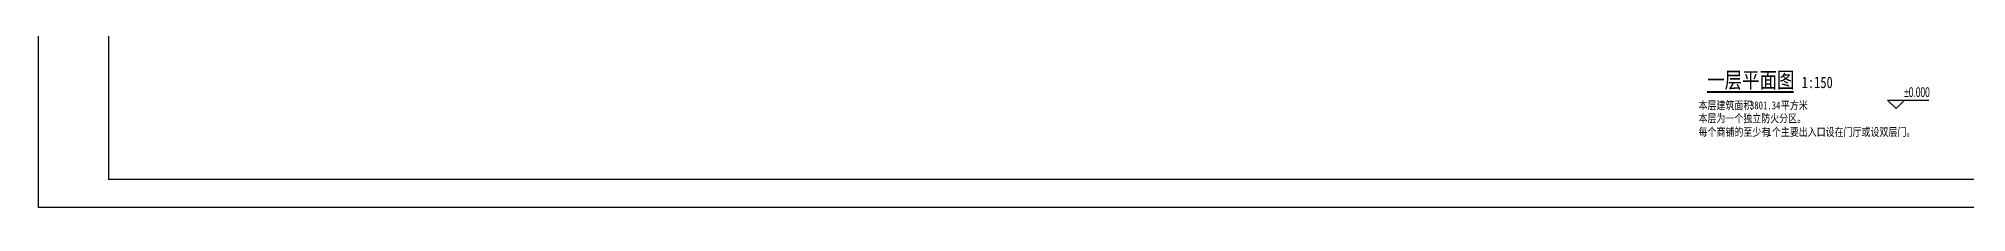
# Model space of a CAD drawing. Extents: x -409435 to 356702, y -107829 to 330904.
# Drawn here: x -38668 to 64463, y -25504 to -16733 of the extents above; entities that cross this region are included whole.
import ezdxf

# ---------------------------------------------------------------- set-up
doc = ezdxf.new("R2010")
doc.units = 0
doc.header["$LTSCALE"] = 1000
doc.header["$MEASUREMENT"] = 0
for name, color, linetype in [('X-104 14#平面$0$01-标注_标高', 200, 'Continuous'), ('X-104 14#平面$0$02-TEXT_标注', 130, 'Continuous'), ('X-104 14#平面$0$DIM_SYMB', 3, 'Continuous'), ('建-标注-文本', 254, 'Continuous')]:
    doc.layers.add(name, color=color, linetype=linetype)
doc.styles.add('X-104 14#平面$0$_TCH_DIM', font='ros.shx', dxfattribs={"width": 0.8, "bigfont": 'jd.shx'})
doc.styles.add('X-104 14#平面$0$Standard', font='STXIHEI_0.TTF', dxfattribs={"width": 0.8})

# ---------------------------------------------------------------- blocks, each defined once
blk = doc.blocks.new('图框-A1+1-2')
for points, const_width in [([(0, 0), (1261, 0), (1261, 594), (0, 594)], 0.05), ([(1186, 584), (25, 584), (25, 10), (1186, 10)], 0.5)]:
    blk.add_lwpolyline(points, close=True, dxfattribs=dict(const_width=const_width))
at = {"const_width": 0.05}
for points in [[(630.5, 594), (630.5, 592)], [(0, 297), (2, 297)], [(1261, 297), (1259, 297)], [(630.5, 0), (630.5, 2)]]:
    blk.add_lwpolyline(points, dxfattribs=at)
blk = doc.blocks.new('X-104 14#平面')
blk.add_lwpolyline([(-38664.4, 63600), (150485.6, 63600), (150485.6, -25500), (-38664.4, -25500)], close=True)
at = {"layer": 'X-104 14#平面$0$01-标注_标高'}
for p, q in [((60695, -20207.5), (60245, -19757.5)), ((60245, -19757.5), (62443, -19757.5)), ((60695, -20207.5), (61145, -19757.5))]:
    blk.add_line(p, q, dxfattribs=at)
at = {"layer": 'X-104 14#平面$0$DIM_SYMB', "const_width": 105}
blk.add_lwpolyline([(50592.5, -19329.7), (55228.1, -19329.7)], dxfattribs=at)
at = {"xscale": 150, "yscale": 150, "zscale": 150}
blk.add_blockref('图框-A1+1-2', (-38664.4, -25500), dxfattribs=at)
at = {"layer": 'X-104 14#平面$0$02-TEXT_标注'}
for s, height, style, width, p in [('%%P0.000', 525, 'X-104 14#平面$0$_TCH_DIM', 0.64, (61132.4, -19600)), ('本层建筑面积', 428.14, 'X-104 14#平面$0$Standard', 0.8, (50131.5, -20255.5)), ('本层为一个独立防火分区。', 428.139, 'X-104 14#平面$0$Standard', 0.8, (50131.5, -20950.4)), ('3801.34', 428.14, 'X-104 14#平面$0$Standard', 0.8, (52882.6, -20255.5)), ('平方米', 428.14, 'X-104 14#平面$0$Standard', 0.8, (54533.7, -20255.5)), ('每个商铺的至少有', 428.14, 'X-104 14#平面$0$Standard', 0.8, (50131.5, -21679)), ('1', 428.1, 'X-104 14#平面$0$Standard', 0.8, (53799.7, -21679)), ('个主要出入口设在门厅或设双层门。', 428.139, 'X-104 14#平面$0$Standard', 0.8, (54053.7, -21679))]:
    blk.add_text(s, height=height, dxfattribs=dict(at, style=style, width=width)).set_placement(p)
at = {"layer": '建-标注-文本', "style": 'X-104 14#平面$0$Standard', "width": 0.8}
for s, height, p in [('一层平面图', 856.28, (50592.5, -19119.7)), ('1:150', 611.63, (55648.1, -19119.7))]:
    blk.add_text(s, height=height, dxfattribs=at).set_placement(p)

msp = doc.modelspace()

# ---------------------------------------------------------------- block references
msp.add_blockref('X-104 14#平面', (0, 0))

doc.saveas('drawing.dxf')
